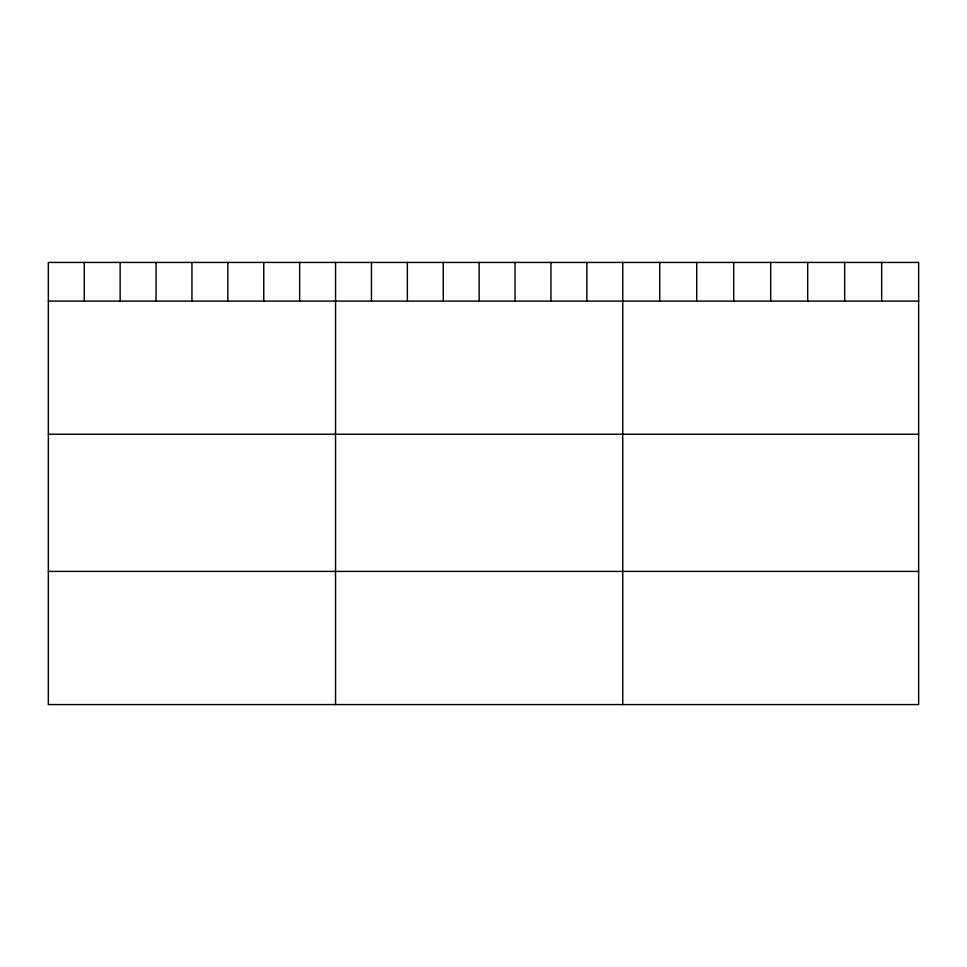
<?xml version="1.0" encoding="UTF-8"?>
<svg xmlns="http://www.w3.org/2000/svg" width="967" height="967" viewBox="0 0 967 967"><rect width="100%" height="100%" fill="white"/><g stroke="black" fill="none" stroke-linecap="round" stroke-linejoin="round"><path stroke-width="1.45" d="M918.65 301.088L918.65 704.568L48.35 704.568L48.35 262.432L918.65 262.432L918.65 301.088L48.35 301.088M48.35 434.231L918.65 434.231M48.35 571.412L918.65 571.412M881.662 262.432L881.662 301.088M844.674 262.432L844.674 301.088M807.687 262.432L807.687 301.088M770.699 262.432L770.699 301.088M733.711 262.432L733.711 301.088M696.723 262.432L696.723 301.088M659.736 262.432L659.736 301.088M622.748 262.432L622.748 704.568M586.848 262.432L586.848 301.088M550.948 262.432L550.948 301.088M515.048 262.432L515.048 301.088M479.148 262.432L479.148 301.088M443.249 262.432L443.249 301.088M407.349 262.432L407.349 301.088M371.449 262.432L371.449 301.088M335.549 262.432L335.549 704.568M299.649 262.432L299.649 301.088M263.749 262.432L263.749 301.088M227.849 262.432L227.849 301.088M191.95 262.432L191.95 301.088M156.05 262.432L156.05 301.088M120.15 262.432L120.15 301.088M84.25 262.432L84.25 301.088"/></g></svg>
